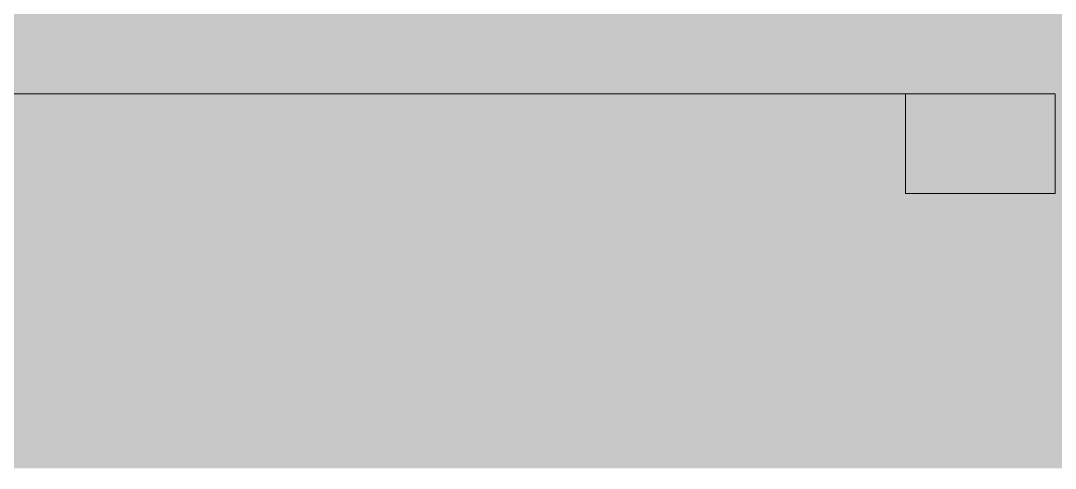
# Model space of a CAD drawing. Header units: metres. Extents: x 5 to 242, y -3 to 162.
# Drawn here: x 188.4995 to 188.7068, y 80.4457 to 80.5353 of the extents above; entities that cross this region are included whole.
import ezdxf

# ---------------------------------------------------------------- set-up
doc = ezdxf.new("R2010")
doc.units = ezdxf.units.M
doc.linetypes.add('IMPORT-Dashed _3_', pattern=[0.75, 0.5, -0.25])
doc.layers.add('1053_ARQ_BASE_MATADOURO_dwg', color=7, linetype='Continuous', lineweight=5, true_color=0x767676)
doc.layers.add('A-WALL', color=7, linetype='Continuous', lineweight=9)
doc.layers.add('A_PROJEÇÃO', color=7, linetype='IMPORT-Dashed _3_', lineweight=5)

# ---------------------------------------------------------------- blocks, each defined once
blk = doc.blocks.new('1053_ARQ_BASE_MATADOURO_dwg_arq geral tgov-4039641-TÉRREO 1_20')
at = {"layer": 'A_PROJEÇÃO', "color": 253, "true_color": 0xaaaaaa, "flags": 128}
for points in [[(31.62823, -2.66534), (31.62823, -2.68534), (31.65823, -2.68534), (31.65823, -2.66534), (32.06823, -2.66534), (32.06823, -2.68534), (31.65823, -2.68534), (31.65823, -2.66534)], [(32.06823, -2.66534), (32.09823, -2.66534), (32.09823, -2.68534), (32.06823, -2.68534)]]:
    blk.add_lwpolyline(points, close=True, dxfattribs=at)
blk = doc.blocks.new('1053_ARQ_BASE_MATADOURO_dwg-3625622-TÉRREO 1_20')
blk.add_blockref('1053_ARQ_BASE_MATADOURO_dwg_arq geral tgov-4039641-TÉRREO 1_20', (130.20979, 83.18603))

msp = doc.modelspace()

# ---------------------------------------------------------------- hatches: boundary and pattern name
at = {"layer": 'A-WALL', "true_color": 0xffd4aa, "transparency": 33554483}
h = msp.add_hatch(color=41, dxfattribs=at)
h.paths.add_polyline_path([(193.15679, 80.4457), (193.30679, 80.4457), (193.30679, 80.5942), (180.60829, 80.5942), (180.60829, 80.4457), (193.10679, 80.4457)])
h.paths.add_polyline_path([(180.99165, 80.54612), (180.75307, 80.55496), (180.75679, 80.57027), (181.44021, 80.56143), (181.44021, 80.54612), (181.05634, 80.54612)])
h.paths.add_polyline_path([(184.8236, 80.54612), (184.22337, 80.55496), (184.22337, 80.57027), (184.91051, 80.56143), (184.90679, 80.54612), (184.88679, 80.54612)])
h.paths.add_polyline_path([(183.40378, 80.54612), (183.40378, 80.57027), (184.09157, 80.56143), (184.09157, 80.54612), (183.51555, 80.54612)])
h.paths.add_polyline_path([(181.63031, 80.54612), (181.57201, 80.55496), (181.57201, 80.57027), (182.2598, 80.55977), (182.2598, 80.54612), (182.06227, 80.54612)])
h.paths.add_polyline_path([(185.59689, 80.55012), (185.50378, 80.55896), (185.51455, 80.57427), (186.49885, 80.56543), (186.49885, 80.55012), (185.85679, 80.55012)])
h.paths.add_polyline_path([(186.63065, 80.55012), (186.63065, 80.57427), (187.40089, 80.56543), (187.40089, 80.55012), (186.73958, 80.55012)])
h.paths.add_polyline_path([(188.95817, 80.55012), (188.56433, 80.55896), (188.56433, 80.57427), (189.33293, 80.56543), (189.33293, 80.55012), (188.95954, 80.55012)])
h.paths.add_polyline_path([(188.43253, 80.55012), (187.81378, 80.55896), (187.81378, 80.57427), (188.43253, 80.56543), (188.43253, 80.55137)])
h.paths.add_polyline_path([(189.93288, 80.55012), (189.46473, 80.55896), (189.46473, 80.57427), (189.9598, 80.56543), (189.9598, 80.55012)])

# ---------------------------------------------------------------- block references
at = {"layer": '1053_ARQ_BASE_MATADOURO_dwg', "color": 253, "true_color": 0xaaaaaa}
msp.add_blockref('1053_ARQ_BASE_MATADOURO_dwg-3625622-TÉRREO 1_20', (26.39877, 0), dxfattribs=at)

doc.saveas('drawing.dxf')
